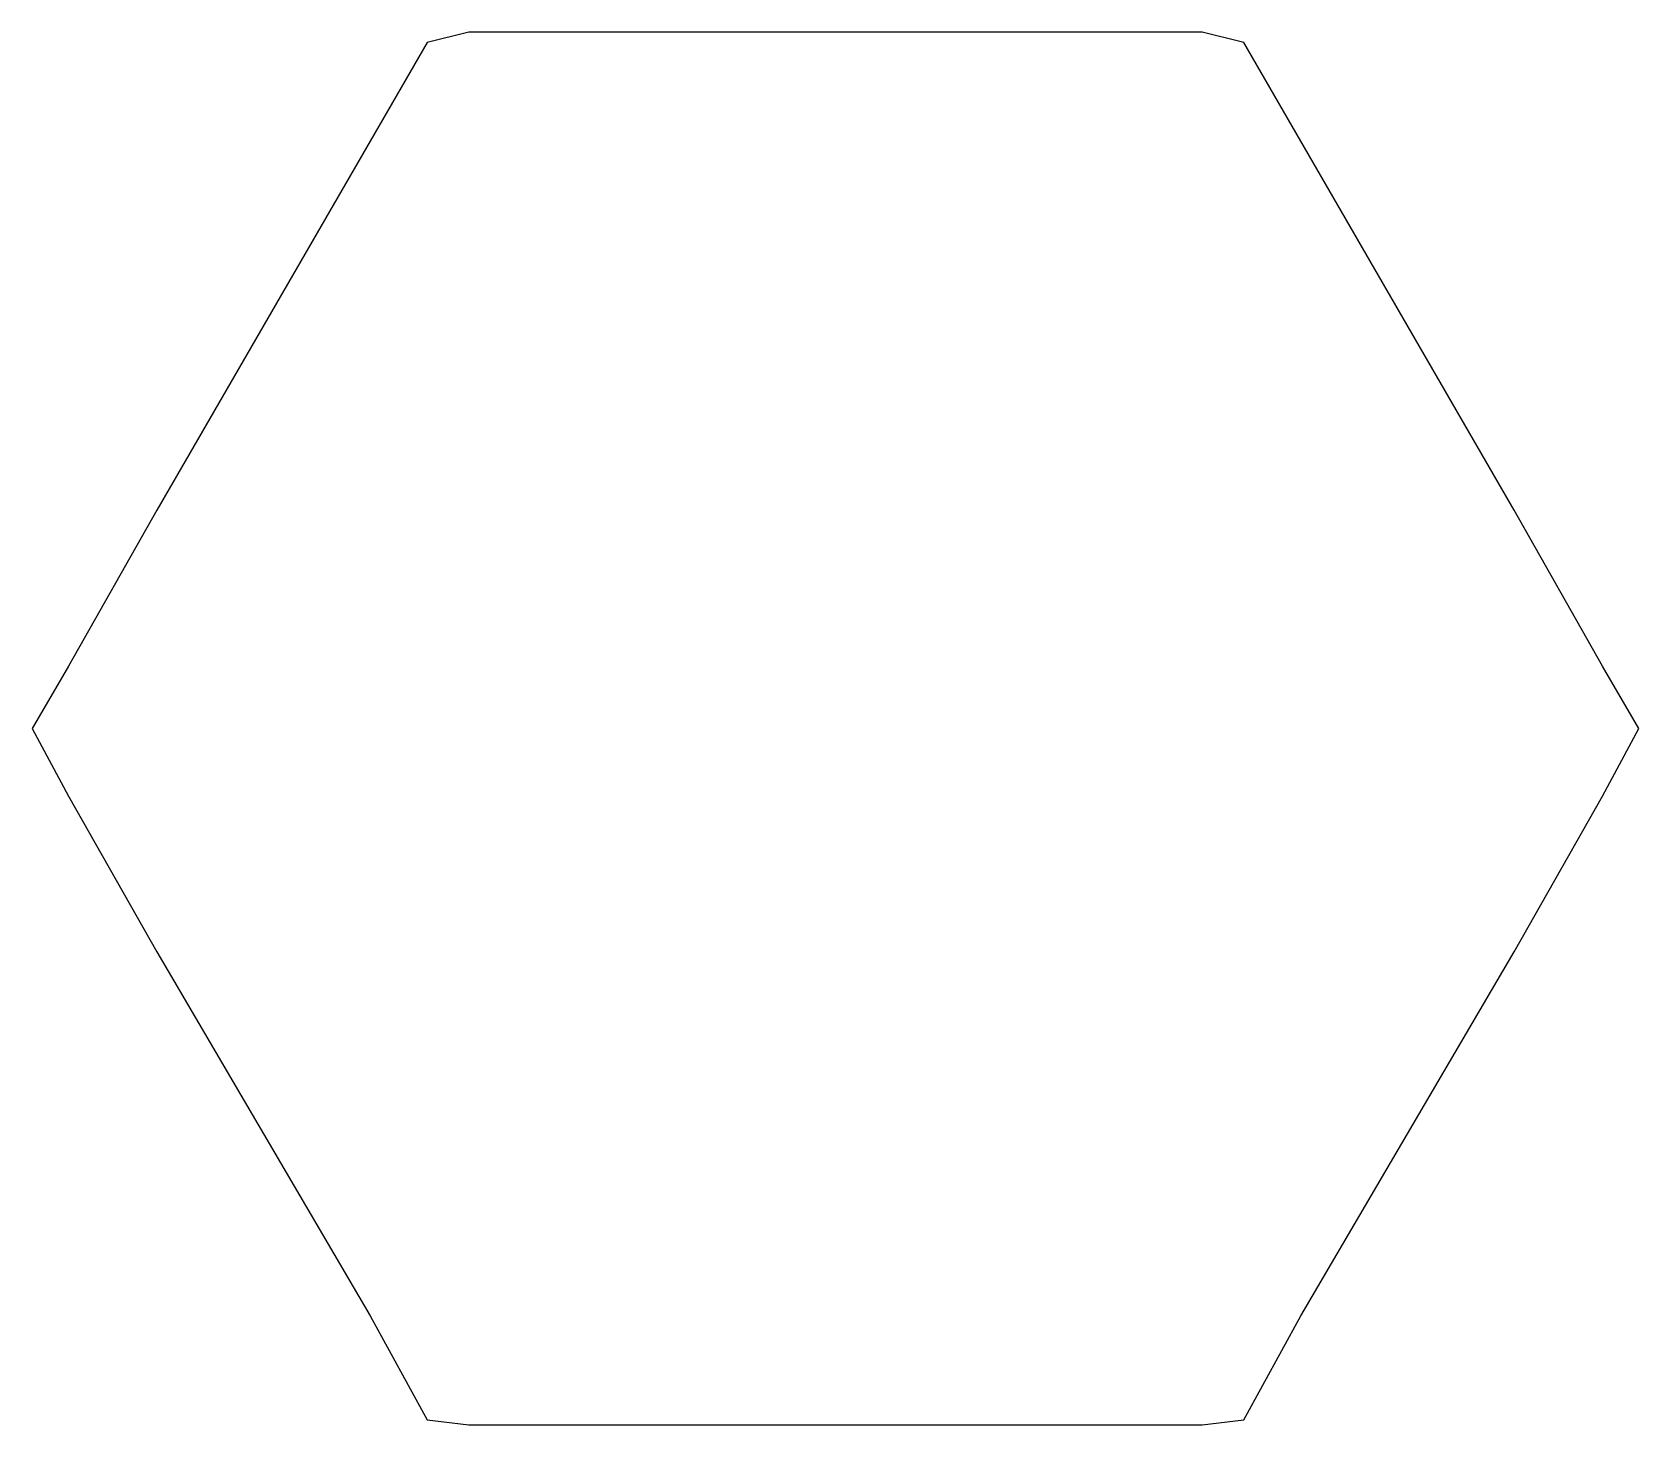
# Model space of a CAD drawing. Header units: centimetres. Extents: x -33.8 to 29.1, y -41.9 to 41.6.
# Drawn here: x 19.858 to 23.554, y 31.116 to 34.32 of the extents above; entities that cross this region are included whole.
import ezdxf

# ---------------------------------------------------------------- set-up
doc = ezdxf.new("R2010")
doc.units = ezdxf.units.CM
doc.header["$MEASUREMENT"] = 0
doc.layers.add('layer 1', color=7, linetype='Continuous')

msp = doc.modelspace()

# ---------------------------------------------------------------- linework, layer by layer
at = {"layer": 'layer 1', "color": 177}
msp.add_open_spline([(23.47007, 32.56238), (23.47007, 32.56238), (23.47007, 32.56238), (23.47007, 32.56238), (23.47007, 32.56238), (23.47007, 32.56238), (23.26675, 32.20371), (23.26675, 32.20371), (23.26675, 32.20371), (23.26675, 32.20371), (22.77631, 31.36678), (22.77631, 31.36678), (22.77631, 31.36678), (22.77631, 31.36678), (22.64473, 31.12764), (22.64473, 31.12764), (22.64473, 31.12764), (22.64473, 31.12764), (22.54904, 31.11569), (22.54904, 31.11569), (22.54904, 31.11569), (22.54904, 31.11569), (22.20213, 31.11569), (22.20213, 31.11569), (22.20213, 31.11569), (22.20213, 31.11569), (21.71172, 31.11569), (21.71172, 31.11569), (21.71172, 31.11569), (21.71172, 31.11569), (21.20931, 31.11569), (21.20931, 31.11569), (21.20931, 31.11569), (21.20931, 31.11569), (20.86243, 31.11569), (20.86243, 31.11569), (20.86243, 31.11569), (20.86243, 31.11569), (20.76674, 31.12764), (20.76674, 31.12764), (20.76674, 31.12764), (20.76674, 31.12764), (20.63516, 31.36678), (20.63516, 31.36678), (20.63516, 31.36678), (20.63516, 31.36678), (20.14472, 32.20371), (20.14472, 32.20371), (20.14472, 32.20371), (20.14472, 32.20371), (19.94137, 32.56238), (19.94137, 32.56238), (19.94137, 32.56238), (19.94137, 32.56238), (19.85763, 32.7178), (19.85763, 32.7178), (19.85763, 32.7178), (19.85763, 32.7178), (19.94137, 32.8613), (19.94137, 32.8613), (19.94137, 32.8613), (19.94137, 32.8613), (20.14472, 33.21997), (20.14472, 33.21997), (20.14472, 33.21997), (20.14472, 33.21997), (20.63516, 34.06885), (20.63516, 34.06885), (20.63516, 34.06885), (20.63516, 34.06885), (20.76674, 34.29604), (20.76674, 34.29604), (20.76674, 34.29604), (20.76674, 34.29604), (20.86243, 34.31994), (20.86243, 34.31994), (20.86243, 34.31994), (20.86243, 34.31994), (21.20931, 34.31994), (21.20931, 34.31994), (21.20931, 34.31994), (21.20931, 34.31994), (21.71172, 34.31994), (21.71172, 34.31994), (21.71172, 34.31994), (21.71172, 34.31994), (22.20213, 34.31994), (22.20213, 34.31994), (22.20213, 34.31994), (22.20213, 34.31994), (22.54904, 34.31994), (22.54904, 34.31994), (22.54904, 34.31994), (22.54904, 34.31994), (22.64473, 34.29604), (22.64473, 34.29604), (22.64473, 34.29604), (22.64473, 34.29604), (22.77631, 34.06885), (22.77631, 34.06885), (22.77631, 34.06885), (22.77631, 34.06885), (23.26675, 33.21997), (23.26675, 33.21997), (23.26675, 33.21997), (23.26675, 33.21997), (23.47007, 32.8613), (23.47007, 32.8613), (23.47007, 32.8613), (23.47007, 32.8613), (23.55381, 32.7178), (23.55381, 32.7178), (23.55381, 32.7178), (23.55381, 32.7178), (23.47007, 32.56238), (23.47007, 32.56238)], degree=3, knots=[0, 0, 0, 0, 0.0333333, 0.0333333, 0.0333333, 0.0333333, 0.0666667, 0.0666667, 0.0666667, 0.0666667, 0.1, 0.1, 0.1, 0.1, 0.1333333, 0.1333333, 0.1333333, 0.1333333, 0.1666667, 0.1666667, 0.1666667, 0.1666667, 0.2, 0.2, 0.2, 0.2, 0.2333333, 0.2333333, 0.2333333, 0.2333333, 0.2666667, 0.2666667, 0.2666667, 0.2666667, 0.3, 0.3, 0.3, 0.3, 0.3333333, 0.3333333, 0.3333333, 0.3333333, 0.3666667, 0.3666667, 0.3666667, 0.3666667, 0.4, 0.4, 0.4, 0.4, 0.4333333, 0.4333333, 0.4333333, 0.4333333, 0.4666667, 0.4666667, 0.4666667, 0.4666667, 0.5, 0.5, 0.5, 0.5, 0.5333333, 0.5333333, 0.5333333, 0.5333333, 0.5666667, 0.5666667, 0.5666667, 0.5666667, 0.6, 0.6, 0.6, 0.6, 0.6333333, 0.6333333, 0.6333333, 0.6333333, 0.6666667, 0.6666667, 0.6666667, 0.6666667, 0.7, 0.7, 0.7, 0.7, 0.7333333, 0.7333333, 0.7333333, 0.7333333, 0.7666667, 0.7666667, 0.7666667, 0.7666667, 0.8, 0.8, 0.8, 0.8, 0.8333333, 0.8333333, 0.8333333, 0.8333333, 0.8666667, 0.8666667, 0.8666667, 0.8666667, 0.9, 0.9, 0.9, 0.9, 0.9333333, 0.9333333, 0.9333333, 0.9333333, 1, 1, 1, 1], dxfattribs=at)

doc.saveas('drawing.dxf')
